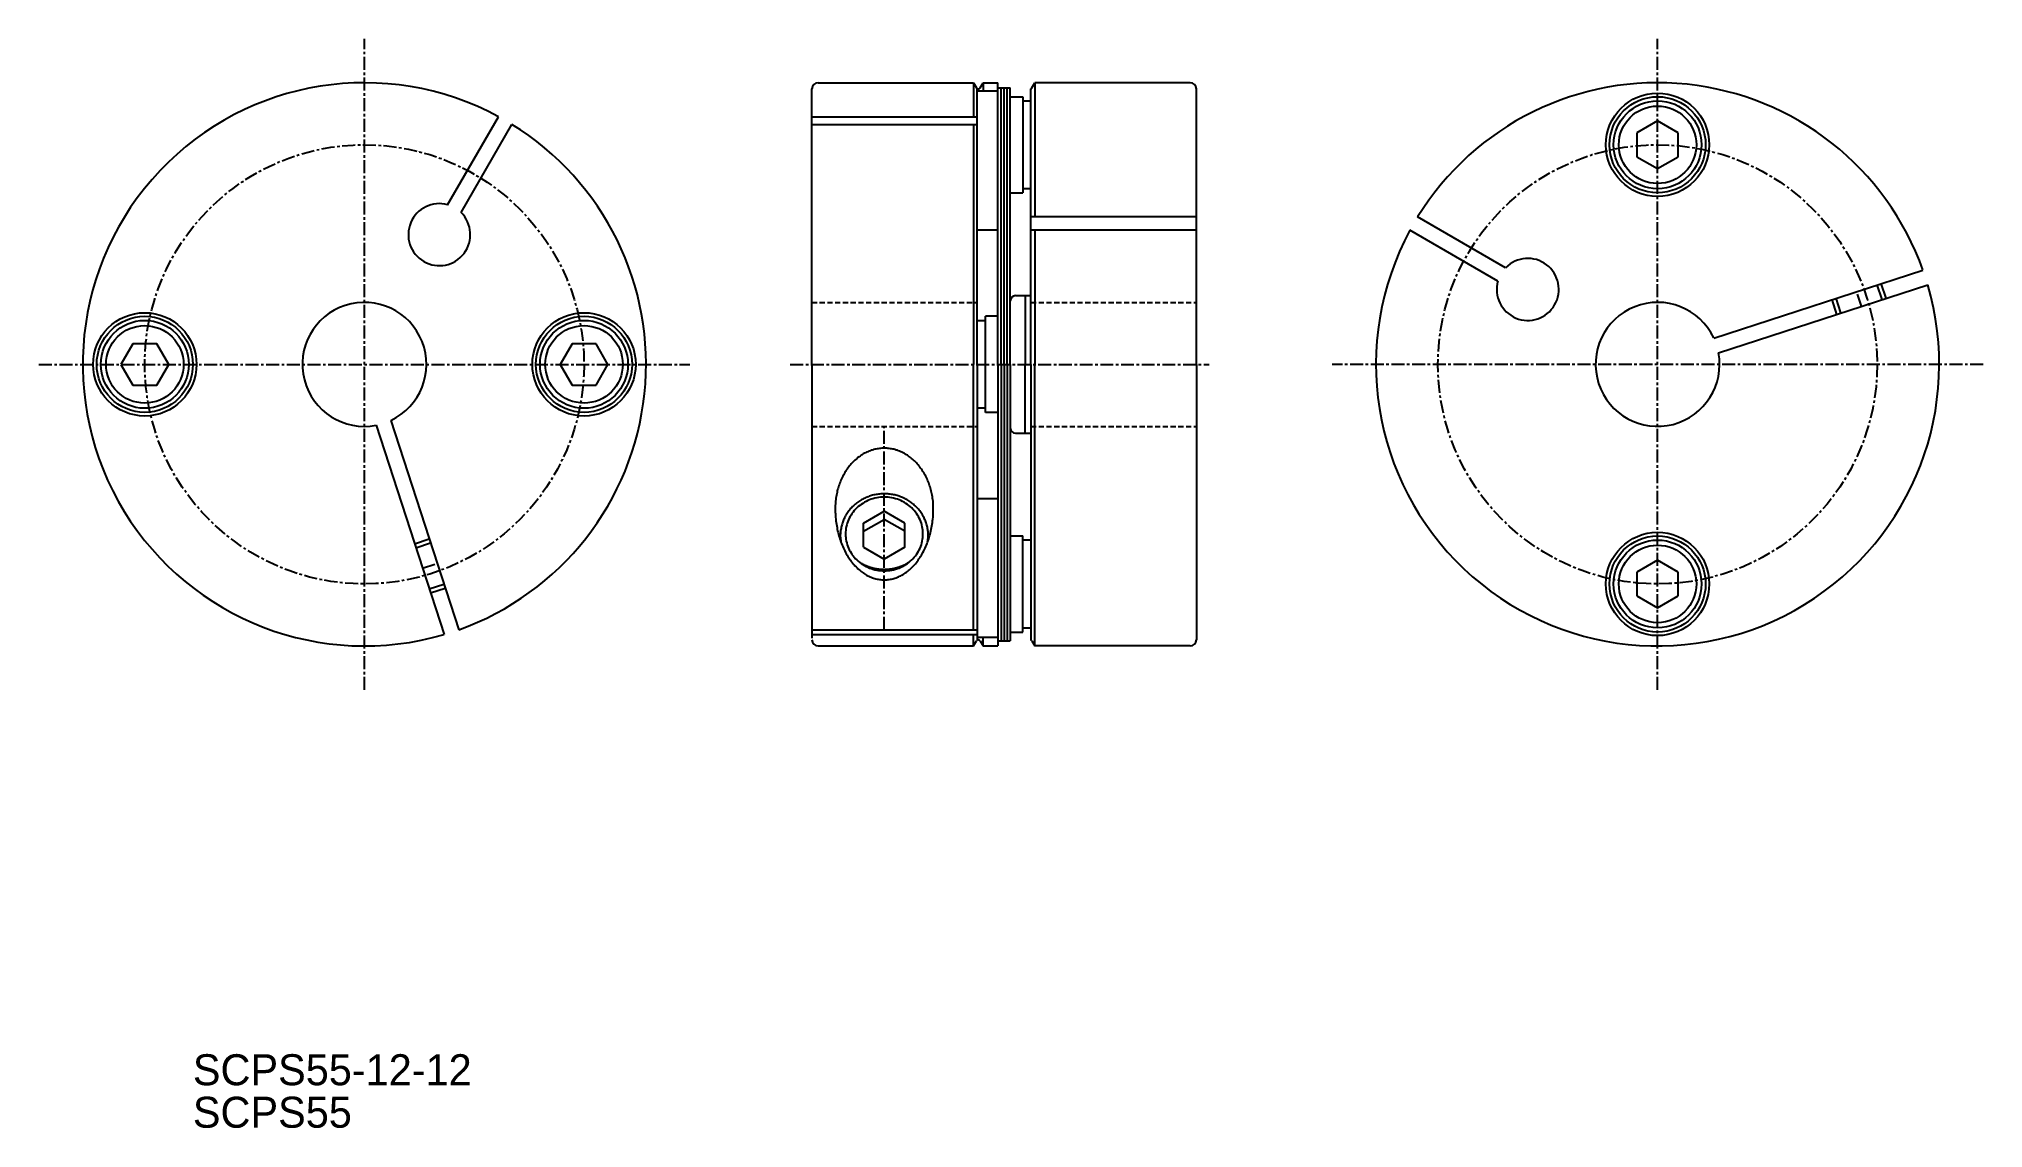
# Model space of a CAD drawing. Extents: x 55 to 244, y 29 to 134.
import ezdxf

# ---------------------------------------------------------------- set-up
doc = ezdxf.new("R2010")
doc.units = 0
doc.linetypes.add('CENTER', pattern=[2, 1.25, -0.25, 0.25, -0.25])
doc.linetypes.add('DASHED', pattern=[0.75, 0.5, -0.25])
doc.layers.get('0').update_dxf_attribs({"linetype": 'CONTINUOUS'})
doc.layers.add('CENTER', color=1, linetype='CENTER')

msp = doc.modelspace()

# ---------------------------------------------------------------- linework, layer by layer
at = {"color": 7, "linetype": 'CONTINUOUS'}
for p, q in [((130.25, 102.55), (130.25, 129.2)), ((130.85, 129.8), (145.89, 129.8)), ((145.89, 129.8), (145.89, 126.51)), ((145.89, 129.8), (146.18, 129.3)), ((146.25, 102.55), (146.25, 129.22)), ((148.25, 128.97), (146.25, 128.97)), ((146.53, 129.3), (146.82, 129.8)), ((146.82, 129.8), (148.25, 129.8)), ((146.82, 129.8), (146.82, 128.97)), ((148.25, 102.55), (148.25, 129.8)), ((148.25, 129.3), (149.45, 129.3)), ((148.55, 102.55), (148.55, 129.3)), ((148.85, 102.55), (148.85, 129.3)), ((149.15, 102.55), (149.15, 129.3)), ((149.45, 102.55), (149.45, 129.3)), ((149.45, 128.45), (150.65, 128.45)), ((150.65, 128.45), (150.65, 119.15)), ((150.65, 128.05), (150.65, 119.55)), ((150.65, 128.05), (151.45, 128.05)), ((151.45, 102.55), (151.45, 129.22)), ((151.53, 129.3), (151.82, 129.8)), ((166.85, 129.8), (151.82, 129.8)), ((151.82, 129.8), (151.82, 116.81)), ((167.45, 102.55), (167.45, 129.2)), ((95, 117.99), (99.92, 126.51)), ((130.25, 126.51), (146.25, 126.51)), ((212.08, 126.1), (210.08, 124.95)), ((214.08, 124.95), (212.08, 126.1)), ((96.3, 117.24), (101.22, 125.76)), ((130.25, 125.76), (146.25, 125.76)), ((145.89, 125.76), (145.89, 102.55)), ((210.08, 124.95), (210.08, 122.64)), ((214.08, 122.64), (214.08, 124.95)), ((210.08, 122.64), (212.08, 121.49)), ((212.08, 121.49), (214.08, 122.64)), ((149.45, 119.15), (150.65, 119.15)), ((151.45, 119.55), (150.65, 119.55)), ((167.45, 116.81), (151.45, 116.81)), ((197.38, 111.9), (188.86, 116.81)), ((148.25, 115.55), (146.25, 115.55)), ((167.45, 115.52), (151.45, 115.52)), ((151.82, 115.52), (151.82, 102.55)), ((196.63, 110.6), (188.11, 115.52)), ((217.51, 105.1), (237.75, 111.68)), ((149.95, 109.2), (151.45, 109.2)), ((150.89, 109.2), (150.89, 102.55)), ((217.97, 103.67), (238.22, 110.25)), ((146.25, 106.8), (147.05, 106.8)), ((147.05, 97.9), (147.05, 107.2)), ((148.25, 107.2), (147.05, 107.2)), ((147.05, 98.3), (147.05, 106.8)), ((64.55, 104.55), (63.39, 102.55)), ((66.86, 104.55), (64.55, 104.55)), ((68.01, 102.55), (66.86, 104.55)), ((107.05, 104.55), (105.89, 102.55)), ((109.36, 104.55), (107.05, 104.55)), ((110.51, 102.55), (109.36, 104.55)), ((63.39, 102.55), (64.55, 100.55)), ((66.86, 100.55), (68.01, 102.55)), ((105.89, 102.55), (107.05, 100.55)), ((109.36, 100.55), (110.51, 102.55)), ((130.25, 102.55), (130.25, 76.05)), ((145.89, 76.87), (145.89, 102.55)), ((146.25, 102.55), (146.25, 75.87)), ((148.25, 102.55), (148.25, 75.3)), ((148.55, 102.55), (148.55, 75.8)), ((148.85, 102.55), (148.85, 75.8)), ((149.15, 102.55), (149.15, 75.8)), ((149.45, 102.55), (149.45, 75.8)), ((150.89, 95.89), (150.89, 102.55)), ((151.45, 102.55), (151.45, 75.87)), ((151.82, 75.3), (151.82, 102.55)), ((167.45, 102.55), (167.45, 75.9)), ((64.55, 100.55), (66.86, 100.55)), ((107.05, 100.55), (109.36, 100.55)), ((147.05, 98.3), (146.25, 98.3)), ((148.25, 97.9), (147.05, 97.9)), ((88.08, 96.65), (94.66, 76.41)), ((89.5, 97.12), (96.08, 76.87)), ((149.95, 95.89), (151.45, 95.89)), ((148.25, 89.55), (146.25, 89.55)), ((135.25, 87.18), (137.25, 88.33)), ((135.25, 86.4), (137.25, 87.55)), ((135.25, 84.86), (135.25, 87.18)), ((139.25, 87.18), (137.25, 88.33)), ((139.25, 86.4), (137.25, 87.55)), ((139.25, 84.86), (139.25, 87.18)), ((135.25, 84.86), (137.25, 83.71)), ((139.25, 84.86), (137.25, 83.71)), ((149.45, 85.95), (150.65, 85.95)), ((150.65, 76.65), (150.65, 85.95)), ((151.45, 85.55), (150.65, 85.55)), ((150.65, 77.05), (150.65, 85.55)), ((212.08, 83.6), (210.08, 82.45)), ((214.08, 82.45), (212.08, 83.6)), ((210.08, 82.45), (210.08, 80.14)), ((214.08, 80.14), (214.08, 82.45)), ((210.08, 80.14), (212.08, 78.99)), ((212.08, 78.99), (214.08, 80.14)), ((130.25, 76.87), (146.25, 76.87)), ((130.25, 76.41), (146.25, 76.41)), ((130.85, 75.3), (145.89, 75.3)), ((145.89, 75.3), (145.89, 76.41)), ((145.89, 75.3), (146.18, 75.8)), ((148.25, 76.12), (146.25, 76.12)), ((146.53, 75.8), (146.82, 75.3)), ((146.82, 75.3), (146.82, 76.12)), ((146.82, 75.3), (148.25, 75.3)), ((148.25, 75.8), (149.45, 75.8)), ((149.45, 76.65), (150.65, 76.65)), ((150.65, 77.05), (151.45, 77.05)), ((151.53, 75.8), (151.82, 75.3)), ((166.85, 75.3), (151.82, 75.3))]:
    msp.add_line(p, q, dxfattribs=at)
at = {"color": 3, "linetype": 'CONTINUOUS'}
for p, q in [((233.8, 108.82), (233.34, 110.24)), ((234.19, 108.94), (233.72, 110.37)), ((229.43, 107.39), (228.97, 108.82)), ((229.81, 107.52), (229.35, 108.94)), ((91.8, 85.19), (93.23, 85.66)), ((91.92, 84.81), (93.35, 85.28)), ((93.22, 80.82), (94.65, 81.28)), ((93.35, 80.44), (94.77, 80.9))]:
    msp.add_line(p, q, dxfattribs=at)
at = {"color": 3, "linetype": 'DASHED'}
for p, q in [((130.25, 108.55), (146.25, 108.55)), ((151.45, 108.55), (167.45, 108.55)), ((130.25, 96.55), (146.25, 96.55)), ((151.45, 96.55), (167.45, 96.55))]:
    msp.add_line(p, q, dxfattribs=at)
at = {"color": 7, "linetype": 'CONTINUOUS'}
for points in [[(142, 88.6, 0), (142, 88.74, 0), (142, 88.88, 0), (141.99, 89.03, 0), (141.98, 89.17, 0), (141.97, 89.31, 0), (141.95, 89.45, 0), (141.93, 89.59, 0), (141.91, 89.74, 0), (141.89, 89.88, 0), (141.86, 90.02, 0), (141.83, 90.15, 0), (141.8, 90.29, 0), (141.76, 90.43, 0), (141.73, 90.56, 0), (141.69, 90.7, 0), (141.64, 90.83, 0), (141.6, 90.96, 0), (141.55, 91.09, 0), (141.5, 91.22, 0), (141.44, 91.35, 0), (141.39, 91.48, 0), (141.33, 91.6, 0), (141.27, 91.72, 0), (141.2, 91.84, 0), (141.14, 91.96, 0), (141.07, 92.08, 0), (141, 92.19, 0), (140.93, 92.3, 0), (140.85, 92.41, 0), (140.77, 92.52, 0), (140.69, 92.62, 0), (140.61, 92.73, 0), (140.53, 92.83, 0), (140.44, 92.92, 0), (140.36, 93.02, 0), (140.27, 93.11, 0), (140.18, 93.2, 0), (140.08, 93.29, 0), (139.99, 93.37, 0), (139.89, 93.45, 0), (139.79, 93.53, 0), (139.69, 93.61, 0), (139.59, 93.68, 0), (139.49, 93.75, 0), (139.39, 93.81, 0), (139.28, 93.88, 0), (139.18, 93.94, 0), (139.07, 93.99, 0), (138.96, 94.05, 0), (138.85, 94.1, 0), (138.74, 94.14, 0), (138.63, 94.19, 0), (138.52, 94.23, 0), (138.41, 94.26, 0), (138.29, 94.3, 0), (138.18, 94.33, 0), (138.07, 94.35, 0), (137.95, 94.37, 0), (137.84, 94.39, 0), (137.72, 94.41, 0), (137.6, 94.42, 0), (137.49, 94.43, 0), (137.37, 94.44, 0), (137.25, 94.44, 0), (137.14, 94.44, 0), (137.02, 94.43, 0), (136.9, 94.42, 0), (136.79, 94.41, 0), (136.67, 94.39, 0), (136.56, 94.37, 0), (136.44, 94.35, 0), (136.33, 94.33, 0), (136.21, 94.3, 0), (136.1, 94.26, 0), (135.99, 94.23, 0), (135.88, 94.19, 0), (135.76, 94.14, 0), (135.65, 94.1, 0), (135.54, 94.05, 0), (135.44, 93.99, 0), (135.33, 93.94, 0), (135.22, 93.88, 0), (135.12, 93.81, 0), (135.01, 93.75, 0), (134.91, 93.68, 0), (134.81, 93.61, 0), (134.71, 93.53, 0), (134.62, 93.45, 0), (134.52, 93.37, 0), (134.42, 93.29, 0), (134.33, 93.2, 0), (134.24, 93.11, 0), (134.15, 93.02, 0), (134.06, 92.92, 0), (133.98, 92.83, 0), (133.9, 92.73, 0), (133.81, 92.62, 0), (133.73, 92.52, 0), (133.66, 92.41, 0), (133.58, 92.3, 0), (133.51, 92.19, 0), (133.44, 92.08, 0), (133.37, 91.96, 0), (133.3, 91.84, 0), (133.24, 91.72, 0), (133.18, 91.6, 0), (133.12, 91.48, 0), (133.06, 91.35, 0), (133.01, 91.22, 0), (132.96, 91.09, 0), (132.91, 90.96, 0), (132.87, 90.83, 0), (132.82, 90.7, 0), (132.78, 90.56, 0), (132.74, 90.43, 0), (132.71, 90.29, 0), (132.68, 90.15, 0), (132.65, 90.02, 0), (132.62, 89.88, 0), (132.59, 89.74, 0), (132.57, 89.59, 0), (132.56, 89.45, 0), (132.54, 89.31, 0), (132.53, 89.17, 0), (132.52, 89.03, 0), (132.51, 88.88, 0), (132.5, 88.74, 0), (132.5, 88.6, 0)], [(132.5, 88.6, 0), (132.5, 88.43, 0), (132.51, 88.26, 0), (132.52, 88.09, 0), (132.53, 87.92, 0), (132.54, 87.75, 0), (132.56, 87.58, 0), (132.57, 87.42, 0), (132.59, 87.25, 0), (132.62, 87.08, 0), (132.65, 86.92, 0), (132.68, 86.76, 0), (132.71, 86.59, 0), (132.74, 86.43, 0), (132.78, 86.27, 0), (132.82, 86.11, 0), (132.87, 85.96, 0), (132.91, 85.8, 0), (132.96, 85.65, 0), (133.01, 85.49, 0), (133.06, 85.34, 0), (133.12, 85.2, 0), (133.18, 85.05, 0), (133.24, 84.91, 0), (133.3, 84.76, 0), (133.37, 84.62, 0), (133.44, 84.49, 0), (133.51, 84.35, 0), (133.58, 84.22, 0), (133.66, 84.09, 0), (133.73, 83.96, 0), (133.81, 83.84, 0), (133.9, 83.72, 0), (133.98, 83.6, 0), (134.06, 83.48, 0), (134.15, 83.37, 0), (134.24, 83.26, 0), (134.33, 83.16, 0), (134.42, 83.06, 0), (134.52, 82.96, 0), (134.62, 82.86, 0), (134.71, 82.77, 0), (134.81, 82.68, 0), (134.91, 82.59, 0), (135.01, 82.51, 0), (135.12, 82.43, 0), (135.22, 82.36, 0), (135.33, 82.29, 0), (135.44, 82.22, 0), (135.54, 82.16, 0), (135.65, 82.1, 0), (135.76, 82.05, 0), (135.88, 81.99, 0), (135.99, 81.95, 0), (136.1, 81.9, 0), (136.21, 81.86, 0), (136.33, 81.83, 0), (136.44, 81.8, 0), (136.56, 81.77, 0), (136.67, 81.75, 0), (136.79, 81.73, 0), (136.9, 81.72, 0), (137.02, 81.71, 0), (137.14, 81.7, 0), (137.25, 81.7, 0), (137.37, 81.7, 0), (137.49, 81.71, 0), (137.6, 81.72, 0), (137.72, 81.73, 0), (137.84, 81.75, 0), (137.95, 81.77, 0), (138.07, 81.8, 0), (138.18, 81.83, 0), (138.29, 81.86, 0), (138.41, 81.9, 0), (138.52, 81.95, 0), (138.63, 81.99, 0), (138.74, 82.05, 0), (138.85, 82.1, 0), (138.96, 82.16, 0), (139.07, 82.22, 0), (139.18, 82.29, 0), (139.28, 82.36, 0), (139.39, 82.43, 0), (139.49, 82.51, 0), (139.59, 82.59, 0), (139.69, 82.68, 0), (139.79, 82.77, 0), (139.89, 82.86, 0), (139.99, 82.96, 0), (140.08, 83.06, 0), (140.18, 83.16, 0), (140.27, 83.26, 0), (140.36, 83.37, 0), (140.44, 83.48, 0), (140.53, 83.6, 0), (140.61, 83.72, 0), (140.69, 83.84, 0), (140.77, 83.96, 0), (140.85, 84.09, 0), (140.93, 84.22, 0), (141, 84.35, 0), (141.07, 84.49, 0), (141.14, 84.62, 0), (141.2, 84.76, 0), (141.27, 84.91, 0), (141.33, 85.05, 0), (141.39, 85.2, 0), (141.44, 85.34, 0), (141.5, 85.49, 0), (141.55, 85.65, 0), (141.6, 85.8, 0), (141.64, 85.96, 0), (141.69, 86.11, 0), (141.73, 86.27, 0), (141.76, 86.43, 0), (141.8, 86.59, 0), (141.83, 86.76, 0), (141.86, 86.92, 0), (141.89, 87.08, 0), (141.91, 87.25, 0), (141.93, 87.42, 0), (141.95, 87.58, 0), (141.97, 87.75, 0), (141.98, 87.92, 0), (141.99, 88.09, 0), (142, 88.26, 0), (142, 88.43, 0), (142, 88.6, 0)], [(141.46, 85.38, 0), (141.47, 85.49, 0), (141.48, 85.6, 0), (141.49, 85.7, 0), (141.5, 85.81, 0), (141.5, 85.92, 0), (141.5, 86.03, 0), (141.5, 86.14, 0), (141.49, 86.25, 0), (141.49, 86.36, 0), (141.47, 86.46, 0), (141.46, 86.57, 0), (141.44, 86.68, 0), (141.42, 86.79, 0), (141.4, 86.89, 0), (141.37, 87, 0), (141.34, 87.1, 0), (141.31, 87.21, 0), (141.27, 87.31, 0), (141.23, 87.41, 0), (141.19, 87.51, 0), (141.14, 87.61, 0), (141.1, 87.71, 0), (141.05, 87.81, 0), (140.99, 87.91, 0), (140.94, 88, 0), (140.88, 88.09, 0), (140.82, 88.19, 0), (140.75, 88.28, 0), (140.69, 88.36, 0), (140.62, 88.45, 0), (140.55, 88.54, 0), (140.47, 88.62, 0), (140.4, 88.7, 0), (140.32, 88.78, 0), (140.24, 88.86, 0), (140.16, 88.93, 0), (140.07, 89.01, 0), (139.99, 89.08, 0), (139.9, 89.15, 0), (139.81, 89.21, 0), (139.72, 89.28, 0), (139.62, 89.34, 0), (139.53, 89.4, 0), (139.43, 89.46, 0), (139.33, 89.51, 0), (139.23, 89.56, 0), (139.13, 89.61, 0), (139.03, 89.66, 0), (138.92, 89.7, 0), (138.82, 89.74, 0), (138.71, 89.78, 0), (138.6, 89.82, 0), (138.49, 89.85, 0), (138.38, 89.88, 0), (138.27, 89.91, 0), (138.16, 89.93, 0), (138.05, 89.95, 0), (137.94, 89.97, 0), (137.82, 89.99, 0), (137.71, 90, 0), (137.6, 90.01, 0), (137.48, 90.02, 0), (137.37, 90.02, 0), (137.25, 90.03, 0), (137.14, 90.02, 0), (137.03, 90.02, 0), (136.91, 90.01, 0), (136.8, 90, 0), (136.68, 89.99, 0), (136.57, 89.97, 0), (136.46, 89.95, 0), (136.35, 89.93, 0), (136.24, 89.91, 0), (136.12, 89.88, 0), (136.01, 89.85, 0), (135.91, 89.82, 0), (135.8, 89.78, 0), (135.69, 89.74, 0), (135.59, 89.7, 0), (135.48, 89.66, 0), (135.38, 89.61, 0), (135.28, 89.56, 0), (135.18, 89.51, 0), (135.08, 89.46, 0), (134.98, 89.4, 0), (134.88, 89.34, 0), (134.79, 89.28, 0), (134.7, 89.21, 0), (134.61, 89.15, 0), (134.52, 89.08, 0), (134.43, 89.01, 0), (134.35, 88.93, 0), (134.26, 88.86, 0), (134.19, 88.78, 0), (134.11, 88.7, 0), (134.03, 88.62, 0), (133.96, 88.54, 0), (133.89, 88.45, 0), (133.82, 88.36, 0), (133.75, 88.28, 0), (133.69, 88.19, 0), (133.63, 88.09, 0), (133.57, 88, 0), (133.51, 87.91, 0), (133.46, 87.81, 0), (133.41, 87.71, 0), (133.36, 87.61, 0), (133.32, 87.51, 0), (133.28, 87.41, 0), (133.24, 87.31, 0), (133.2, 87.21, 0), (133.17, 87.1, 0), (133.14, 87, 0), (133.11, 86.89, 0), (133.09, 86.79, 0), (133.07, 86.68, 0), (133.05, 86.57, 0), (133.03, 86.46, 0), (133.02, 86.36, 0), (133.01, 86.25, 0), (133.01, 86.14, 0), (133, 86.03, 0), (133, 85.92, 0), (133.01, 85.81, 0), (133.01, 85.7, 0), (133.02, 85.6, 0), (133.04, 85.49, 0), (133.05, 85.38, 0)], [(141, 86.14, 0), (141, 86.31, 0), (140.99, 86.49, 0), (140.96, 86.66, 0), (140.93, 86.83, 0), (140.89, 87.01, 0), (140.84, 87.17, 0), (140.78, 87.34, 0), (140.72, 87.5, 0), (140.64, 87.66, 0), (140.56, 87.82, 0), (140.47, 87.97, 0), (140.37, 88.12, 0), (140.27, 88.26, 0), (140.15, 88.4, 0), (140.03, 88.53, 0), (139.91, 88.66, 0), (139.77, 88.78, 0), (139.63, 88.9, 0), (139.49, 89, 0), (139.34, 89.1, 0), (139.18, 89.2, 0), (139.02, 89.28, 0), (138.86, 89.36, 0), (138.69, 89.43, 0), (138.52, 89.5, 0), (138.34, 89.55, 0), (138.16, 89.6, 0), (137.99, 89.64, 0), (137.8, 89.67, 0), (137.62, 89.69, 0), (137.44, 89.7, 0), (137.25, 89.71, 0), (137.07, 89.7, 0), (136.89, 89.69, 0), (136.7, 89.67, 0), (136.52, 89.64, 0), (136.34, 89.6, 0), (136.16, 89.55, 0), (135.99, 89.5, 0), (135.82, 89.43, 0), (135.65, 89.36, 0), (135.49, 89.28, 0), (135.33, 89.2, 0), (135.17, 89.1, 0), (135.02, 89, 0), (134.88, 88.9, 0), (134.74, 88.78, 0), (134.6, 88.66, 0), (134.47, 88.53, 0), (134.35, 88.4, 0), (134.24, 88.26, 0), (134.13, 88.12, 0), (134.04, 87.97, 0), (133.95, 87.82, 0), (133.86, 87.66, 0), (133.79, 87.5, 0), (133.72, 87.34, 0), (133.66, 87.17, 0), (133.62, 87.01, 0), (133.58, 86.83, 0), (133.54, 86.66, 0), (133.52, 86.49, 0), (133.51, 86.31, 0), (133.5, 86.14, 0), (133.51, 85.96, 0), (133.52, 85.79, 0), (133.54, 85.62, 0), (133.58, 85.44, 0), (133.62, 85.27, 0), (133.66, 85.1, 0), (133.72, 84.94, 0), (133.79, 84.77, 0), (133.86, 84.61, 0), (133.95, 84.46, 0), (134.04, 84.31, 0), (134.13, 84.16, 0), (134.24, 84.01, 0), (134.35, 83.88, 0), (134.47, 83.74, 0), (134.6, 83.62, 0), (134.74, 83.5, 0), (134.88, 83.38, 0), (135.02, 83.27, 0), (135.17, 83.17, 0), (135.33, 83.08, 0), (135.49, 82.99, 0), (135.65, 82.91, 0), (135.82, 82.84, 0), (135.99, 82.78, 0), (136.16, 82.73, 0), (136.34, 82.68, 0), (136.52, 82.64, 0), (136.7, 82.61, 0), (136.89, 82.59, 0), (137.07, 82.58, 0), (137.25, 82.57, 0), (137.44, 82.58, 0), (137.62, 82.59, 0), (137.8, 82.61, 0), (137.99, 82.64, 0), (138.16, 82.68, 0), (138.34, 82.73, 0), (138.52, 82.78, 0), (138.69, 82.84, 0), (138.86, 82.91, 0), (139.02, 82.99, 0), (139.18, 83.08, 0), (139.34, 83.17, 0), (139.49, 83.27, 0), (139.63, 83.38, 0), (139.77, 83.5, 0), (139.91, 83.62, 0), (140.03, 83.74, 0), (140.15, 83.88, 0), (140.27, 84.01, 0), (140.37, 84.16, 0), (140.47, 84.31, 0), (140.56, 84.46, 0), (140.64, 84.61, 0), (140.72, 84.77, 0), (140.78, 84.94, 0), (140.84, 85.1, 0), (140.89, 85.27, 0), (140.93, 85.44, 0), (140.96, 85.62, 0), (140.99, 85.79, 0), (141, 85.96, 0), (141, 86.14, 0)], [(134.83, 83.44, 0), (134.86, 83.42, 0), (134.89, 83.4, 0), (134.93, 83.37, 0), (134.96, 83.35, 0), (134.99, 83.33, 0), (135.03, 83.31, 0), (135.06, 83.29, 0), (135.1, 83.27, 0), (135.13, 83.25, 0), (135.17, 83.23, 0), (135.2, 83.22, 0), (135.24, 83.2, 0), (135.27, 83.18, 0), (135.31, 83.16, 0), (135.35, 83.14, 0), (135.38, 83.13, 0), (135.42, 83.11, 0), (135.46, 83.09, 0), (135.49, 83.08, 0), (135.53, 83.06, 0), (135.56, 83.05, 0), (135.6, 83.03, 0), (135.64, 83.02, 0), (135.68, 83, 0), (135.72, 82.99, 0), (135.75, 82.98, 0), (135.79, 82.96, 0), (135.83, 82.95, 0), (135.87, 82.94, 0), (135.91, 82.92, 0), (135.94, 82.91, 0), (135.98, 82.9, 0), (136.02, 82.89, 0), (136.06, 82.88, 0), (136.1, 82.87, 0), (136.14, 82.86, 0), (136.18, 82.85, 0), (136.22, 82.84, 0), (136.25, 82.83, 0), (136.29, 82.82, 0), (136.33, 82.81, 0), (136.37, 82.8, 0), (136.41, 82.79, 0), (136.45, 82.79, 0), (136.49, 82.78, 0), (136.53, 82.77, 0), (136.57, 82.77, 0), (136.61, 82.76, 0), (136.65, 82.76, 0), (136.69, 82.75, 0), (136.73, 82.75, 0), (136.77, 82.74, 0), (136.81, 82.74, 0), (136.85, 82.73, 0), (136.89, 82.73, 0), (136.93, 82.73, 0), (136.97, 82.72, 0), (137.01, 82.72, 0), (137.05, 82.72, 0), (137.09, 82.72, 0), (137.13, 82.72, 0), (137.17, 82.72, 0), (137.21, 82.71, 0), (137.25, 82.71, 0), (137.29, 82.71, 0), (137.33, 82.72, 0), (137.38, 82.72, 0), (137.41, 82.72, 0), (137.46, 82.72, 0), (137.5, 82.72, 0), (137.54, 82.72, 0), (137.58, 82.73, 0), (137.62, 82.73, 0), (137.66, 82.73, 0), (137.7, 82.74, 0), (137.74, 82.74, 0), (137.78, 82.75, 0), (137.82, 82.75, 0), (137.86, 82.76, 0), (137.9, 82.76, 0), (137.94, 82.77, 0), (137.98, 82.77, 0), (138.02, 82.78, 0), (138.06, 82.79, 0), (138.1, 82.79, 0), (138.13, 82.8, 0), (138.18, 82.81, 0), (138.21, 82.82, 0), (138.25, 82.83, 0), (138.29, 82.84, 0), (138.33, 82.85, 0), (138.37, 82.86, 0), (138.41, 82.87, 0), (138.45, 82.88, 0), (138.49, 82.89, 0), (138.53, 82.9, 0), (138.56, 82.91, 0), (138.6, 82.92, 0), (138.64, 82.94, 0), (138.68, 82.95, 0), (138.72, 82.96, 0), (138.75, 82.98, 0), (138.79, 82.99, 0), (138.83, 83, 0), (138.87, 83.02, 0), (138.9, 83.03, 0), (138.94, 83.05, 0), (138.98, 83.06, 0), (139.01, 83.08, 0), (139.05, 83.09, 0), (139.09, 83.11, 0), (139.12, 83.13, 0), (139.16, 83.14, 0), (139.2, 83.16, 0), (139.23, 83.18, 0), (139.27, 83.2, 0), (139.3, 83.22, 0), (139.34, 83.23, 0), (139.37, 83.25, 0), (139.41, 83.27, 0), (139.44, 83.29, 0), (139.48, 83.31, 0), (139.51, 83.33, 0), (139.55, 83.35, 0), (139.58, 83.37, 0), (139.61, 83.4, 0), (139.65, 83.42, 0), (139.68, 83.44, 0)]]:
    msp.add_polyline3d(points, dxfattribs=at)
for centre, radius in [((212.08, 123.8), 5), ((212.08, 123.8), 4.65), ((212.08, 123.8), 4.25), ((212.08, 123.8), 3.75), ((65.7, 102.55), 5), ((108.2, 102.55), 5), ((65.7, 102.55), 4.65), ((65.7, 102.55), 4.25), ((65.7, 102.55), 3.75), ((108.2, 102.55), 4.65), ((108.2, 102.55), 4.25), ((108.2, 102.55), 3.75), ((212.08, 81.3), 5), ((212.08, 81.3), 4.65), ((212.08, 81.3), 4.25), ((212.08, 81.3), 3.75)]:
    msp.add_circle(centre, radius, dxfattribs=at)
for centre, radius, start, end in [((86.95, 102.55), 27.25, 61.5771, 286.4229), ((130.85, 129.2), 0.6, 90, 180), ((146.35, 129.4), 0.2, 210, 330), ((151.35, 129.4), 0.2, 300, 330), ((166.85, 129.2), 0.6, 0, 90), ((212.08, 102.55), 27.25, 19.5771, 148.4229), ((86.95, 102.55), 27.25, 289.5771, 58.4229), ((94.2, 115.1), 3, 74.4775, 45.5225), ((212.08, 102.55), 27.25, 151.5771, 16.4229), ((199.52, 109.8), 3, 164.4775, 135.5225), ((149.95, 108.7), 0.5, 90, 180), ((86.95, 102.55), 6, 295.1808, 280.8192), ((212.08, 102.55), 6, 25.1808, 10.8192), ((149.95, 96.39), 0.5, 180, 270), ((130.85, 75.9), 0.6, 180, 270), ((146.35, 75.7), 0.2, 30, 150), ((151.35, 75.7), 0.2, 30, 60), ((166.85, 75.9), 0.6, 270, 0)]:
    msp.add_arc(centre, radius, start, end, dxfattribs=at)
at = {"layer": 'CENTER', "color": 1, "linetype": 'CENTER'}
for p, q in [((86.95, 71.05), (86.95, 134.05)), ((212.08, 71.05), (212.08, 134.05)), ((231.81, 108.17), (231.34, 109.59)), ((55.45, 102.55), (118.45, 102.55)), ((128.16, 102.55), (168.69, 102.55)), ((243.58, 102.55), (180.58, 102.55)), ((137.25, 76.87), (137.25, 96.55)), ((92.57, 82.82), (94, 83.28))]:
    msp.add_line(p, q, dxfattribs=at)
for centre in [(86.95, 102.55), (212.08, 102.55)]:
    msp.add_circle(centre, 21.25, dxfattribs=at)

# ---------------------------------------------------------------- texts
at = {"color": 7, "linetype": 'CONTINUOUS'}
for s, p in [('SCPS55-12-12', (70.35, 32.79)), ('SCPS55', (70.35, 28.68))]:
    msp.add_text(s, height=3, dxfattribs=at).set_placement(p)

doc.saveas('drawing.dxf')
